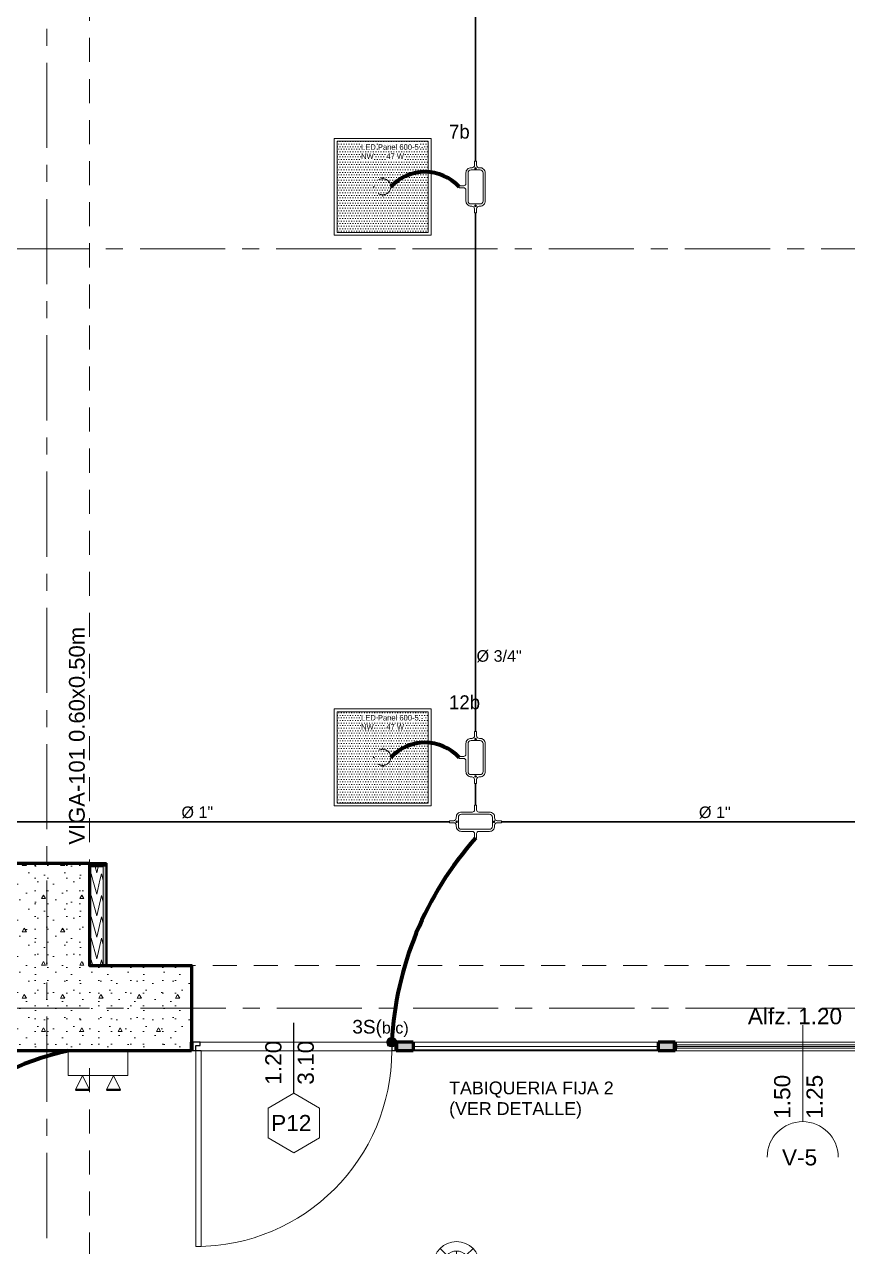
# Model space of a CAD drawing. Header units: inches. Extents: x -38 to 5698, y -33 to 92.
# Drawn here: x 208.19 to 213.02, y 28.55 to 35.72 of the extents above; entities that cross this region are included whole.
import ezdxf
from ezdxf.lldxf.tags import DXFTag

# ---------------------------------------------------------------- set-up
doc = ezdxf.new("R2010")
doc.units = ezdxf.units.IN
doc.header["$MEASUREMENT"] = 0
doc.set_wipeout_variables(frame=1)
for name, pattern in [('CONTINUA', [0]), ('DASHED', [0.75, 0.5, -0.25]), ('Hidden Line', [0.195611, 0.141111, -0.0545]), ('HIDDEN2', [0.1875, 0.125, -0.0625]), ('Punto & Raya', [0.65, 0.5, -0.075, 0, -0.075]), ('Rayas', [0.282222, 0.141111, -0.141111]), ('Wipeout_Contour', [1, 0, -1])]:
    doc.linetypes.add(name, pattern=pattern)
for name, color, linetype, lineweight in [('00 IE CKTO TOMAS', 111, 'Rayas', 18), ('00_IE_Luminarias', 6, 'Continuous', 30), ('01 IE LUM LED EMP DN570B', 3, 'Continuous', 13), ('ALUMBRADO_CONDUIT', 30, 'CONDUIT1', 30), ('Bancas', 1, 'Continuous', 13), ('CABLEADO EXT.', 3, 'PVCSUBT', 30), ('Luminarias', 5, 'Continuous', 20), ('pulsador', 4, 'Continuous', 40), ('Simb_Alumbrado', 140, 'CONTINUA', 30)]:
    doc.layers.add(name, color=color, linetype=linetype, lineweight=lineweight)
for name, color, linetype in [('02 _ ARQ _ ALB _ Ejes Generales', 7, 'Continuous'), ('02 _ ARQ _ ALB _ Muros Interiores', 7, 'Continuous'), ('02 _ ARQ _ ZON _ Espacio.3D', 7, 'Continuous'), ('08 _ STR _ EXT _ 06 Columnas', 7, 'Continuous'), ('08 _ STR _ EXT _ 09 Vigas', 7, 'Continuous'), ('1TEXT', 8, 'Continuous'), ('Acabado - Muros', 7, 'Continuous'), ('Estructura - 04 MURO', 7, 'Continuous'), ('Marcador - Secciones', 251, 'Continuous'), ('Notas - Etiquetas', 251, 'Continuous')]:
    doc.layers.add(name, color=color, linetype=linetype)
doc.styles.add('Annotative', font='arial.ttf')
doc.styles.add('Arial', font='arial.ttf')
doc.styles.add('Estilo_Generado_4', font='swisse.ttf')
doc.styles.add('{18b73a54-fa43-428c-adcb-c1c7bbdf2c84}', font='Simplex.shx')
tags = doc.linetypes.add('CONDUIT1', pattern='A,1,-0.19772,["con",{18b73a54-fa43-428c-adcb-c1c7bbdf2c84},S=0.2,R=0,X=0,Y=-0.065594],-0.593642', length=1.791362).pattern_tags.tags
tags[6] = DXFTag(74, 10)
tags = doc.linetypes.add('PVCSUBT', pattern='A,0.6,-0.3,0.6,-0.075691,["PVC",Standard,S=0.2,R=0,X=0,Y=-0.093724],-0.621005', length=2.196696).pattern_tags.tags
tags[10] = DXFTag(74, 10)

# ---------------------------------------------------------------- blocks, each defined once
blk = doc.blocks.new('*X139', base_point=(1608.118, 0))
at = {"layer": 'Estructura - 04 MURO', "color": 9, "linetype": 'Continuous', "lineweight": 5}
for p, q in [((1631.7039, 30.716), (1631.7082, 30.7001)), ((1631.7493, 30.7001), (1631.758, 30.7379)), ((1631.758, 30.7379), (1631.768, 30.7007)), ((1631.6893, 30.7001), (1631.6896, 30.7017))]:
    blk.add_line(p, q, dxfattribs=at)
blk = doc.blocks.new('*X140', base_point=(1608.118, 0))
at = {"layer": 'Estructura - 04 MURO', "color": 9, "linetype": 'Continuous', "lineweight": 5}
for p, q in [((1631.7205, 30.7801), (1631.7302, 30.744)), ((1631.7302, 30.744), (1631.7386, 30.7801)), ((1631.6896, 30.7017), (1631.698, 30.7379)), ((1631.698, 30.7379), (1631.7039, 30.716))]:
    blk.add_line(p, q, dxfattribs=at)
blk = doc.blocks.new('*X141', base_point=(1608.118, 0))
at = {"layer": 'Estructura - 04 MURO', "color": 9, "linetype": 'Continuous', "lineweight": 5}
for p, q in [((1631.688, 30.6948), (1631.6893, 30.7001)), ((1631.7082, 30.7001), (1631.7302, 30.618)), ((1631.7302, 30.618), (1631.7493, 30.7001)), ((1631.688, 30.5688), (1631.698, 30.6119)), ((1631.698, 30.6119), (1631.7302, 30.492)), ((1631.7302, 30.492), (1631.758, 30.6119)), ((1631.758, 30.6119), (1631.768, 30.5747)), ((1631.688, 30.4428), (1631.698, 30.4859)), ((1631.698, 30.4859), (1631.7302, 30.366)), ((1631.7302, 30.366), (1631.758, 30.4859)), ((1631.758, 30.4859), (1631.768, 30.4487)), ((1631.688, 30.3168), (1631.698, 30.3599)), ((1631.698, 30.3599), (1631.7302, 30.24)), ((1631.7302, 30.24), (1631.758, 30.3599)), ((1631.758, 30.3599), (1631.768, 30.3227)), ((1631.6902, 30.2), (1631.698, 30.2339)), ((1631.698, 30.2339), (1631.7071, 30.2)), ((1631.7502, 30.2), (1631.758, 30.2339)), ((1631.758, 30.2339), (1631.7671, 30.2))]:
    blk.add_line(p, q, dxfattribs=at)
blk = doc.blocks.new('LUMINARIA 2')
at = {"layer": '01 IE LUM LED EMP DN570B'}
for p, q in [((-0.094, 0.094), (-0.159, 0.158)), ((0.094, 0.094), (0.159, 0.158)), ((-0.094, -0.094), (-0.159, -0.158)), ((0.094, -0.094), (0.159, -0.158))]:
    blk.add_line(p, q, dxfattribs=at)
at = {"layer": '01 IE LUM LED EMP DN570B', "ltscale": 0.4}
for p, q in [((0, 0.081), (0, 0.133)), ((-0.081, 0), (-0.133, 0)), ((0.081, 0), (0.133, 0)), ((0, -0.081), (0, -0.133))]:
    blk.add_line(p, q, dxfattribs=at)
at = {"layer": '01 IE LUM LED EMP DN570B'}
for radius in [0.224, 0.133]:
    blk.add_circle((0, 0), radius, dxfattribs=at)
at = {"layer": '01 IE LUM LED EMP DN570B', "ltscale": 0.4}
blk.add_circle((0, 0), 0.0813, dxfattribs=at)
at = {"layer": '01 IE LUM LED EMP DN570B', "color": 8, "linetype": 'ByBlock', "lineweight": 80, "insert": (-0.065, 0.016), "char_height": 0.03, "width": 0.17858, "attachment_point": 1}
blk.add_mtext('{\\C3;22.5W}', dxfattribs=at)
blk = doc.blocks.new('*U270')
at = {"layer": 'Luminarias', "linetype": 'DASHED', "lineweight": 0, "ltscale": 0.05}
blk.add_lwpolyline([(0, -0.0045), (0, 0.0045)], dxfattribs=at)
blk = doc.blocks.new('*U271')
at = {"color": 0, "linetype": 'ByBlock', "lineweight": -2, "transparency": 16777216}
for p, rotation in [((-0.05, 0), 90), ((0, -0.05), 180), ((0.05, 0), 269.9999999999999)]:
    blk.add_blockref('*U270', p, dxfattribs=dict(at, rotation=rotation))
blk.add_blockref('*U270', (0, 0.05), dxfattribs=at)
blk = doc.blocks.new('PANEL LED 50W')
at = {"layer": 'Luminarias'}
h = blk.add_hatch(dxfattribs=at)
h.set_pattern_fill('DOTS', color=4, scale=0.009097)
h.set_pattern_definition([(0, (0, -2e-14), (0.0072206, 0.01444116), [0, -0.01444116])])
h.paths.add_polyline_path([(-0.2574, -0.2574), (0.2574, -0.2574), (0.2574, 0.2574), (-0.2574, 0.2574)])
h.paths.add_polyline_path([(-0.1296, 0.0974), (0.1849, 0.0974), (0.1849, 0.2469), (-0.1296, 0.2469)], flags=24)
at = {"layer": 'Luminarias', "color": 4, "lineweight": 0}
for points in [[(-0.2729, 0.2729), (0.2729, 0.2729), (0.2729, -0.2729), (-0.2729, -0.2729)], [(-0.2574, -0.2574), (0.2574, -0.2574), (0.2574, 0.2574), (-0.2574, 0.2574)]]:
    blk.add_lwpolyline(points, close=True, dxfattribs=at)
at = {"layer": 'Luminarias', "color": 4, "linetype": 'DASHED', "lineweight": 0, "ltscale": 0.01}
blk.add_circle((0, 0), 0.0455, dxfattribs=at)
at = {"color": 4}
blk.add_blockref('*U271', (0, 0), dxfattribs=at)
at = {"layer": 'Luminarias', "color": 4, "insert": (-0.1218, 0.2392), "char_height": 0.030929, "width": 0.382855, "attachment_point": 1}
blk.add_mtext('{\\Ftxt|c0;LED Panel 600-5 - NW      47 W}', dxfattribs=at)
blk = doc.blocks.new('lumin 47')
at = {"layer": 'ALUMBRADO_CONDUIT', "xscale": 1.041283452965173, "yscale": 1.041283452965173, "zscale": 1.041283452965173}
blk.add_blockref('PANEL LED 50W', (-76.251, 24.2433), dxfattribs=at)
blk = doc.blocks.new('oval t')
at = {"layer": 'Simb_Alumbrado', "lineweight": 13}
blk.add_lwpolyline([(0.0141, 0.0102, -0.414214), (0.0041, 0.0202), (0.0041, 0.0416), (-0.0056, 0.0416), (-0.0056, 0.0202, -0.414214), (-0.0156, 0.0102), (-0.0659, 0.0102, 0.414214), (-0.0899, -0.0138), (-0.0899, -0.0183, -0.414214), (-0.1019, -0.0303), (-0.1213, -0.0303), (-0.1213, -0.04), (-0.1016, -0.04, -0.451917), (-0.0897, -0.0535, 0.451917), (-0.0659, -0.0805), (0.0659, -0.0805, 0.414214), (0.0899, -0.0566), (0.0899, -0.0512, -0.398753), (0.1019, -0.0401), (0.1213, -0.0401), (0.1213, -0.0304), (0.1019, -0.0304, -0.368669), (0.0899, -0.0176), (0.0899, -0.0138, 0.414214), (0.0659, 0.0102), (0.0141, 0.0102)], format="xyb", dxfattribs=at)
blk.add_lwpolyline([(-0.0659, 0), (0.0659, 0, -0.414214), (0.0797, -0.0138), (0.0797, -0.0566, -0.414214), (0.0659, -0.0703), (-0.0659, -0.0703, -0.414214), (-0.0797, -0.0566), (-0.0797, -0.0138, -0.414214)], format="xyb", close=True, dxfattribs=at)
for points in [[(-0.0911, -0.0352), (-0.0828, -0.0352)], [(-0.0869, -0.031), (-0.0869, -0.0394)], [(0.0837, -0.0352), (0.0921, -0.0352)], [(0.0879, -0.031), (0.0879, -0.0394)]]:
    blk.add_lwpolyline(points, dxfattribs=at)
for centre in [(-0.0869, -0.0352), (0.0879, -0.0352)]:
    blk.add_circle(centre, 0.00419, dxfattribs=at)
blk = doc.blocks.new('CAJA CONDULET TIPO X')
at = {"layer": 'Simb_Alumbrado', "lineweight": 13}
for p, q in [((78.5283, -4.1616), (78.5283, -4.1519)), ((78.5283, -4.1519), (78.5497, -4.1519)), ((78.5497, -4.1616), (78.5283, -4.1616))]:
    blk.add_line(p, q, dxfattribs=at)
for points in [[(78.6505, -4.1716, -0.414214), (78.6605, -4.1616), (78.6819, -4.1616), (78.6819, -4.1519), (78.6605, -4.1519, -0.414214), (78.6505, -4.1419), (78.6505, -4.0916, 0.414214), (78.6265, -4.0677), (78.6219, -4.0677, -0.414214), (78.6099, -4.0557), (78.6099, -4.0363), (78.6002, -4.0363), (78.6002, -4.056, -0.451917), (78.5867, -4.0678, 0.451917), (78.5597, -4.0916), (78.5597, -4.1419)], [(78.5597, -4.1716), (78.5597, -4.2235, 0.414214), (78.5837, -4.2475), (78.589, -4.2475, -0.334232), (78.6002, -4.2595), (78.6002, -4.2789), (78.6099, -4.2789), (78.6099, -4.2595, -0.455912), (78.6227, -4.2475), (78.6265, -4.2475, 0.414214), (78.6505, -4.2235), (78.6505, -4.1716)]]:
    blk.add_lwpolyline(points, format="xyb", dxfattribs=at)
blk.add_lwpolyline([(78.6403, -4.0916), (78.6403, -4.2235, -0.414214), (78.6265, -4.2373), (78.5837, -4.2373, -0.414214), (78.5699, -4.2235), (78.5699, -4.0916, -0.414214), (78.5837, -4.0779), (78.6265, -4.0779, -0.414214)], format="xyb", close=True, dxfattribs=at)
for points in [[(78.6093, -4.0706), (78.6009, -4.0706)], [(78.6051, -4.0664), (78.6051, -4.0748)], [(78.6093, -4.2454), (78.6009, -4.2454)], [(78.6051, -4.2412), (78.6051, -4.2496)]]:
    blk.add_lwpolyline(points, dxfattribs=at)
for centre in [(78.6051, -4.0706), (78.6051, -4.2454)]:
    blk.add_circle(centre, 0.00419, dxfattribs=at)
for centre, start, end in [((78.5497, -4.1419), 270, 0), ((78.5497, -4.1716), 0, 90)]:
    blk.add_arc(centre, 0.01, start, end, dxfattribs=at)
blk = doc.blocks.new('pulsador')
at = {"layer": 'pulsador', "lineweight": 40}
h = blk.add_hatch(color=4, dxfattribs=at)
h.dxf.hatch_style = 1
h.paths.add_polyline_path([(246.2314, 46.0882, 1), (246.279, 46.0882, 1)])
h.paths.add_polyline_path([(246.2786, 46.0882, -1), (246.2317, 46.0882, -1)], flags=16)
h.paths.add_polyline_path([(246.271, 46.0882, -1), (246.2393, 46.0882, -1)], flags=0)
at = {"layer": 'pulsador'}
h = blk.add_hatch(color=4, dxfattribs=at)
h.dxf.hatch_style = 1
h.paths.add_polyline_path([(246.2393, 46.0882, 1), (246.271, 46.0882, 1)])
at = {"layer": 'pulsador', "color": 4, "lineweight": 50}
blk.add_circle((246.2552, 46.0882), 0.0238, dxfattribs=at)
at = {"layer": 'pulsador', "color": 4, "lineweight": 40}
blk.add_circle((246.2552, 46.0882), 0.0235, dxfattribs=at)
at = {"layer": 'pulsador', "color": 4}
blk.add_circle((246.2552, 46.0882), 0.0159, dxfattribs=at)
blk = doc.blocks.new('luz de emergencia')
at = {"color": 5, "lineweight": 40}
for p, q in [((164.1493, 48.9365, -0.0001), (164.2333, 48.9365, -0.0001)), ((164.3313, 48.9365, -0.0001), (164.4153, 48.9365, -0.0001))]:
    blk.add_line(p, q, dxfattribs=at)
at = {"layer": '00_IE_Luminarias', "color": 5, "linetype": 'Continuous', "lineweight": 13}
for p, q in [((164.1913, 49.0205, -0.0001), (164.1493, 48.9365, -0.0001)), ((164.2333, 48.9365, -0.0001), (164.1913, 49.0205, -0.0001)), ((164.3733, 49.0205, -0.0001), (164.3313, 48.9365, -0.0001)), ((164.4153, 48.9365, -0.0001), (164.3733, 49.0205, -0.0001))]:
    blk.add_line(p, q, dxfattribs=at)
at = {"layer": '00_IE_Luminarias', "color": 5, "linetype": 'Continuous', "lineweight": 13, "elevation": -0.0001}
blk.add_lwpolyline([(164.4573, 49.0205), (164.1073, 49.0205), (164.1073, 49.1666), (164.4573, 49.1665)], close=True, dxfattribs=at)

msp = doc.modelspace()

# ---------------------------------------------------------------- hatches: boundary and pattern name
at = {"layer": '08 _ STR _ EXT _ 06 Columnas', "linetype": 'Continuous', "lineweight": 9}
h = msp.add_hatch(dxfattribs=at)
h.set_pattern_fill('HORMIGÓN_EN_MASA_0002', style=0, pattern_type=2)
h.set_pattern_definition([(0, (185.00002, 3e-09), (0, 0.3897114), [0.024375, -0.200625]), (0, (185.11252, 0.19486), (0, 0.3897114), [0.024375, -0.200625]), (60, (185.00002, 3e-09), (-0.3375, 0.1948557), [0.024375, -0.200625]), (60, (185.22502, 3e-09), (-0.3375, 0.1948557), [0.024375, -0.200625]), (120, (185.0244, 3e-09), (0.3375, 0.1948557), [0.024375, -0.200625]), (120, (185.2494, 3e-09), (0.3375, 0.1948557), [0.024375, -0.200625]), (0, (185.00002, 0.0375), (0, 0.075), [0, -0.075, 0, -0.1125]), (45, (185.03752, 0.0375), (-0.05303301, 0.05303301), [0, -0.05625, 0, -0.09375])])
h.paths.add_polyline_path([(209.17, 29.7), (209.17, 30.1999), (208.57, 30.2), (208.57, 30.8001), (208.07, 30.8002), (208.07, 29.7)])
at = {"layer": 'Estructura - 04 MURO', "linetype": 'Continuous', "lineweight": 9}
for points in [[(208.65, 30.8001), (208.57, 30.8001), (208.57, 30.7801), (208.65, 30.7801)], [(208.65, 30.7801), (208.67, 30.7801), (208.67, 30.8001)], [(208.65, 30.7801), (208.67, 30.8001), (208.65, 30.8001)], [(208.65, 30.7801), (208.65, 30.2), (208.67, 30.2), (208.67, 30.7801)]]:
    msp.add_hatch(color=252, dxfattribs=at).paths.add_polyline_path(points)

# ---------------------------------------------------------------- linework, layer by layer
at = {"layer": '02 _ ARQ _ ALB _ Ejes Generales', "color": 251, "linetype": 'Punto & Raya', "lineweight": 13}
for p, q in [((208.32, 45.9), (208.32, 2.05)), ((240.57, 29.95), (189.8454, 29.95))]:
    msp.add_line(p, q, dxfattribs=at)
at = {"layer": '02 _ ARQ _ ALB _ Muros Interiores', "color": 152, "linetype": 'Continuous', "lineweight": 25}
msp.add_line((209.77, 29.4501), (209.77, 29.8626), dxfattribs=at)
at = {"layer": '02 _ ARQ _ ALB _ Muros Interiores', "color": 165, "linetype": 'Continuous', "lineweight": 15}
for p, q in [((212.7579, 29.2835), (212.7579, 29.85)), ((212.0079, 29.75), (213.5079, 29.75)), ((212.0179, 29.735), (213.4979, 29.735)), ((212.0179, 29.725), (213.4979, 29.725)), ((213.4979, 29.715), (212.0179, 29.715)), ((209.195, 28.5501), (209.195, 29.7001)), ((209.195, 29.7001), (209.225, 29.7001)), ((209.225, 29.7001), (209.225, 28.5501)), ((212.0079, 29.7), (213.5079, 29.7)), ((209.225, 28.5501), (209.195, 28.5501))]:
    msp.add_line(p, q, dxfattribs=at)
at = {"layer": '02 _ ARQ _ ALB _ Muros Interiores', "color": 165, "linetype": 'Continuous', "lineweight": 25}
for p, q in [((209.17, 29.7501), (209.17, 29.7001)), ((209.22, 29.7501), (209.17, 29.7501)), ((209.195, 29.7001), (209.195, 29.7301)), ((209.195, 29.7301), (209.22, 29.7301)), ((209.22, 29.7301), (209.22, 29.7501)), ((210.32, 29.7501), (210.32, 29.7301)), ((210.37, 29.7501), (210.32, 29.7501)), ((210.32, 29.7301), (210.345, 29.7301)), ((210.345, 29.7301), (210.345, 29.7001)), ((210.37, 29.7001), (210.37, 29.7501)), ((212.0079, 29.735), (212.0179, 29.735)), ((212.0179, 29.715), (212.0079, 29.715)), ((212.0179, 29.735), (212.0179, 29.715)), ((209.17, 29.7001), (209.195, 29.7001)), ((210.345, 29.7001), (210.37, 29.7001))]:
    msp.add_line(p, q, dxfattribs=at)
at = {"layer": '02 _ ARQ _ ALB _ Muros Interiores', "color": 7, "linetype": 'Continuous', "lineweight": 80}
for p, q in [((209.17, 29.7501), (209.17, 29.7001)), ((210.37, 29.7501), (210.37, 29.7001)), ((212.0079, 29.7), (212.0079, 29.75))]:
    msp.add_line(p, q, dxfattribs=at)
at = {"layer": '02 _ ARQ _ ALB _ Muros Interiores', "color": 251, "linetype": 'Continuous', "lineweight": 13, "flags": 128}
msp.add_lwpolyline([(209.77, 29.1001), (209.9215, 29.1876), (209.9215, 29.3626), (209.77, 29.4501), (209.6184, 29.3626), (209.6184, 29.1876)], close=True, dxfattribs=at)
msp.add_lwpolyline([(212.9664, 29.075, 1), (212.5495, 29.075)], format="xyb", dxfattribs=at)
at = {"layer": '02 _ ARQ _ ALB _ Muros Interiores', "color": 175, "linetype": 'Continuous', "lineweight": 15}
msp.add_arc((209.195, 29.7001), 1.15, 270, 0, dxfattribs=at)
at = {"layer": '02 _ ARQ _ ZON _ Espacio.3D', "color": 254, "linetype": 'Continuous', "lineweight": 0, "flags": 128}
for points in [[(215.07, 39.7505), (208.57, 39.7505), (208.57, 39), (205.07, 39), (205.07, 29.7499), (208.07, 29.75), (208.07, 30.8001), (208.57, 30.8001), (208.57, 30.2), (209.17, 30.2), (209.17, 29.75), (215.07, 29.75)], [(231.67, 29.7), (208.07, 29.7), (205.07, 29.7), (205.07, 17.4), (229.57, 17.4)]]:
    msp.add_lwpolyline(points, dxfattribs=at)
at = {"layer": '08 _ STR _ EXT _ 06 Columnas', "color": 7, "linetype": 'Continuous', "lineweight": 60, "flags": 128}
msp.add_lwpolyline([(209.17, 29.7), (208.07, 29.7), (208.07, 30.8002), (208.57, 30.8001), (208.57, 30.2), (209.17, 30.1999)], close=True, dxfattribs=at)
at = {"layer": '08 _ STR _ EXT _ 09 Vigas', "color": 251, "linetype": 'Hidden Line', "lineweight": 13}
for p, q in [((208.57, 30.2), (208.57, 39.4)), ((208.57, 30.2), (215.07, 30.2)), ((208.57, 17.4), (208.57, 29.7))]:
    msp.add_line(p, q, dxfattribs=at)
at = {"layer": 'Acabado - Muros', "color": 7, "linetype": 'Continuous', "lineweight": 60}
for p, q in [((210.37, 29.75), (210.37, 29.7)), ((212.0084, 29.75), (212.0084, 29.7))]:
    msp.add_line(p, q, dxfattribs=at)
at = {"layer": 'ALUMBRADO_CONDUIT', "color": 30, "lineweight": 30, "ltscale": 0.4, "true_color": 0xf26722}
for p, q in [((210.8374, 37.8927), (210.8374, 34.9231)), ((210.8374, 34.6188), (210.8374, 31.5729)), ((210.8374, 31.2687), (210.8374, 31.1405)), ((210.8374, 31.2687), (210.8374, 31.1442)), ((207.454, 31.0442), (210.6843, 31.0442)), ((210.9885, 31.0442), (214.1676, 31.0442))]:
    msp.add_line(p, q, dxfattribs=at)
at = {"layer": 'CABLEADO EXT.', "color": 3, "lineweight": 80}
for centre, radius, start, end in [((210.54, 34.5847), 0.2747, 42.972, 137.028), ((210.54, 31.2345), 0.2747, 42.972, 137.028), ((208.765, 28.1933), 1.5403, 101.99192, 164.86204)]:
    msp.add_arc(centre, radius, start, end, dxfattribs=at)
at = {"layer": 'Estructura - 04 MURO', "color": 143, "linetype": 'Continuous', "lineweight": 5}
for p, q in [((208.65, 30.7801), (208.57, 30.7801)), ((208.65, 30.2), (208.65, 30.7801))]:
    msp.add_line(p, q, dxfattribs=at)
at = {"layer": 'Estructura - 04 MURO', "color": 7, "linetype": 'Continuous', "lineweight": 40, "flags": 128}
for points in [[(208.67, 30.8001), (208.57, 30.8001)], [(208.67, 30.2), (208.67, 30.8001)], [(208.67, 30.2), (208.65, 30.2)]]:
    msp.add_lwpolyline(points, dxfattribs=at)
at = {"layer": 'Marcador - Secciones', "color": 251, "linetype": 'Punto & Raya', "lineweight": 13}
msp.add_line((189.6667, 34.4067), (240.9403, 34.4067), dxfattribs=at)

# ---------------------------------------------------------------- block references
for p in [(286.5426, 10.5287), (286.5426, 7.1785)]:
    msp.add_blockref('lumin 47', p)
at = {"xscale": 1.253906979044094, "yscale": 1.253906979044094, "zscale": 1.253906979044094, "rotation": 270}
msp.add_blockref('CAJA CONDULET TIPO X', (216.0496, 129.6077), dxfattribs=at)
at = {"color": 4, "lineweight": 40}
msp.add_blockref('pulsador', (-35.9102, -16.3381), dxfattribs=at)
at = {"layer": '01 IE LUM LED EMP DN570B', "xscale": 0.6105334384153049, "yscale": 0.6105334384153049, "zscale": 0.6105334384153049}
msp.add_blockref('LUMINARIA 2', (210.7253, 28.4425), dxfattribs=at)
at = {"layer": 'Bancas', "color": 252, "true_color": 0x939598, "xscale": -1.253906979044094, "yscale": 1.253906979044094, "zscale": 1.253906979044094, "rotation": 90}
for p in [(210.7932, 34.7709), (210.7932, 31.4208)]:
    msp.add_blockref('oval t', p, dxfattribs=at)
at = {"layer": 'Estructura - 04 MURO', "color": 7, "lineweight": 80}
for name in ['*X140', '*X139', '*X141']:
    msp.add_blockref(name, (185, 0), dxfattribs=at)
at = {"layer": 'pulsador', "color": 4, "lineweight": 40}
msp.add_blockref('luz de emergencia', (44.3377, -19.4666, 0.0001), dxfattribs=at)

# ---------------------------------------------------------------- texts
at = {"layer": '00_IE_Luminarias', "color": 6, "linetype": 'HIDDEN2'}
for s, p in [('7b', (210.681, 35.0546)), ('12b', (210.681, 31.7044))]:
    msp.add_text(s, height=0.08174, dxfattribs=at).set_placement(p)
at = {"layer": '02 _ ARQ _ ALB _ Muros Interiores', "color": 251, "lineweight": 25, "char_height": 0.095, "attachment_point": 7, "style": 'Estilo_Generado_4'}
for s, insert in [('\\A1;{\\pql;\\pt0;\\fSwis721 Ex BT|b0|i0|c0|p34;Alfz. 1.20\\fSwis721 Ex BT|b0|i0|c0|p34;\\A1{\\H.66x;\\S^  ;}\\fSwis721 Ex BT|b0|i0|c0|p34;\\fSwis721 Ex BT|b0|i0|c0|p34;}', (212.4361, 29.8275)), ('\\A1;{\\pql;\\pt0;\\fSwis721 Ex BT|b0|i0|c0|p34;P12\\fSwis721 Ex BT|b0|i0|c0|p34;\\fSwis721 Ex BT|b0|i0|c0|p34;\\fSwis721 Ex BT|b0|i0|c0|p34;}', (209.6367, 29.2276)), ('\\A1;{\\pql;\\pt0;\\fSwis721 Ex BT|b0|i0|c0|p34;V-5\\fSwis721 Ex BT|b0|i0|c0|p34;\\fSwis721 Ex BT|b0|i0|c0|p34;\\fSwis721 Ex BT|b0|i0|c0|p34;}', (212.6363, 29.025))]:
    msp.add_mtext(s, dxfattribs=dict(at, insert=insert))
at = {"layer": '02 _ ARQ _ ALB _ Muros Interiores', "color": 251, "lineweight": 25, "char_height": 0.095, "attachment_point": 7, "rotation": 90, "style": 'Estilo_Generado_4'}
for s, insert in [('\\A1;{\\pql;\\pt0;\\fSwis721 Ex BT|b0|i0|c0|p34;1.20\\fSwis721 Ex BT|b0|i0|c0|p34;\\A1{\\H.66x;\\S^  ;}\\fSwis721 Ex BT|b0|i0|c0|p34;\\fSwis721 Ex BT|b0|i0|c0|p34;}', (209.725, 29.5001)), ('\\A1;{\\pql;\\pt0;\\fSwis721 Ex BT|b0|i0|c0|p34;3.10\\fSwis721 Ex BT|b0|i0|c0|p34;\\A1{\\H.66x;\\S^  ;}\\fSwis721 Ex BT|b0|i0|c0|p34;\\fSwis721 Ex BT|b0|i0|c0|p34;}', (209.915, 29.5001)), ('\\A1;{\\pql;\\pt0;\\fSwis721 Ex BT|b0|i0|c0|p34;1.50\\fSwis721 Ex BT|b0|i0|c0|p34;\\A1{\\H.66x;\\S^  ;}\\fSwis721 Ex BT|b0|i0|c0|p34;\\fSwis721 Ex BT|b0|i0|c0|p34;}', (212.7129, 29.3)), ('\\A1;{\\pql;\\pt0;\\fSwis721 Ex BT|b0|i0|c0|p34;1.25\\fSwis721 Ex BT|b0|i0|c0|p34;\\A1{\\H.66x;\\S^  ;}\\fSwis721 Ex BT|b0|i0|c0|p34;\\fSwis721 Ex BT|b0|i0|c0|p34;}', (212.9029, 29.3))]:
    msp.add_mtext(s, dxfattribs=dict(at, insert=insert))
at = {"layer": '1TEXT', "color": 50, "linetype": 'Continuous', "style": 'Arial'}
for s, p in [('%%C 3/4"', (210.8428, 31.9834)), ('%%C 1"', (209.1098, 31.0657)), ('%%C 1"', (212.1487, 31.0656))]:
    msp.add_text(s, height=0.06788, rotation=0, dxfattribs=at).set_placement(p)
at = {"layer": 'Notas - Etiquetas', "color": 8, "linetype": 'Continuous', "lineweight": 13, "insert": (208.5433, 30.9093), "char_height": 0.0925, "attachment_point": 7, "rotation": 90, "style": 'Estilo_Generado_4'}
msp.add_mtext('\\A1;{\\pql;\\fSwis721 Ex BT|b0|i0|c0|p34;VIGA-101\\fSwis721 Ex BT|b0|i0|c0|p34; \\fSwis721 Ex BT|b0|i0|c0|p34;0.60\\fSwis721 Ex BT|b0|i0|c0|p34;x\\fSwis721 Ex BT|b0|i0|c0|p34;0.50\\fSwis721 Ex BT|b0|i0|c0|p34;m}', dxfattribs=at)
at = {"layer": 'Notas - Etiquetas', "color": 8, "linetype": 'Continuous', "lineweight": 13, "insert": (210.6817, 29.4096), "char_height": 0.075, "width": 0.980129, "attachment_point": 4, "line_spacing_factor": 0.969465, "style": 'Estilo_Generado_4'}
msp.add_mtext('\\A1;{\\pql;\\fSwis721 Ex BT|b0|i0|c0|p34;TABIQUERIA FIJA 2 (VER DETALLE)\\fSwis721 Ex BT|b0|i0|c0|p34; }', dxfattribs=at)

# ---------------------------------------------------------------- next in the draw order: wipeouts: each hides what was drawn before it
at = {"color": 254, "linetype": 'Wipeout_Contour', "lineweight": 0, "ltscale": 6538.310413}
msp.add_wipeout([(210.47, 29.7), (211.9084, 29.7), (211.9084, 29.75), (210.47, 29.75)], dxfattribs=at).dxf.layer = 'Acabado - Muros'

# ---------------------------------------------------------------- next in the draw order: linework, layer by layer
at = {"layer": 'Acabado - Muros', "color": 251, "linetype": 'Continuous', "lineweight": 13, "flags": 128}
for points in [[(211.9084, 29.75), (210.47, 29.75)], [(211.9084, 29.7), (210.47, 29.7)]]:
    msp.add_lwpolyline(points, dxfattribs=at)

# ---------------------------------------------------------------- next in the draw order: texts
at = {"layer": '00 IE CKTO TOMAS', "insert": (210.1133, 29.7766), "char_height": 0.08, "width": 0.768045, "attachment_point": 7, "style": 'Annotative'}
msp.add_mtext('3S({\\H0.84375x;b,c)}', dxfattribs=at)

# ---------------------------------------------------------------- next in the draw order: wipeouts: each hides what was drawn before it
at = {"color": 254, "linetype": 'Wipeout_Contour', "lineweight": 0, "ltscale": 6538.309685}
msp.add_wipeout([(210.47, 29.705), (211.9084, 29.705), (211.9084, 29.725), (210.47, 29.725)], dxfattribs=at).dxf.layer = 'Acabado - Muros'

# ---------------------------------------------------------------- next in the draw order: hatches: boundary and pattern name
at = {"layer": 'Acabado - Muros', "linetype": 'Continuous', "lineweight": 0}
for points in [[(210.47, 29.7), (210.47, 29.75), (210.37, 29.75), (210.37, 29.7)], [(211.9084, 29.7), (212.0084, 29.7), (212.0084, 29.75), (211.9084, 29.75)]]:
    msp.add_hatch(color=254, dxfattribs=at).paths.add_polyline_path(points)

# ---------------------------------------------------------------- next in the draw order: linework, layer by layer
at = {"layer": '08 _ STR _ EXT _ 09 Vigas', "color": 251, "linetype": 'Hidden Line', "lineweight": 13}
msp.add_line((194.57, 29.7), (229.07, 29.7), dxfattribs=at)
at = {"layer": 'Acabado - Muros', "color": 7, "linetype": 'Continuous', "lineweight": 60}
for p, q in [((210.47, 29.75), (210.37, 29.75)), ((210.47, 29.75), (210.47, 29.7)), ((211.9084, 29.75), (211.9084, 29.7)), ((212.0084, 29.75), (211.9084, 29.75)), ((210.47, 29.7), (210.37, 29.7)), ((212.0084, 29.7), (211.9084, 29.7))]:
    msp.add_line(p, q, dxfattribs=at)
at = {"layer": 'Acabado - Muros', "color": 7, "linetype": 'Continuous', "lineweight": 13, "flags": 128}
msp.add_lwpolyline([(210.47, 29.705), (210.47, 29.725), (211.9084, 29.725), (211.9084, 29.705)], close=True, dxfattribs=at)
at = {"layer": 'CABLEADO EXT.', "color": 3, "lineweight": 80}
msp.add_arc((212.2972, 29.6478), 1.9549, 138.31012, 176.99962, dxfattribs=at)

doc.saveas('drawing.dxf')
